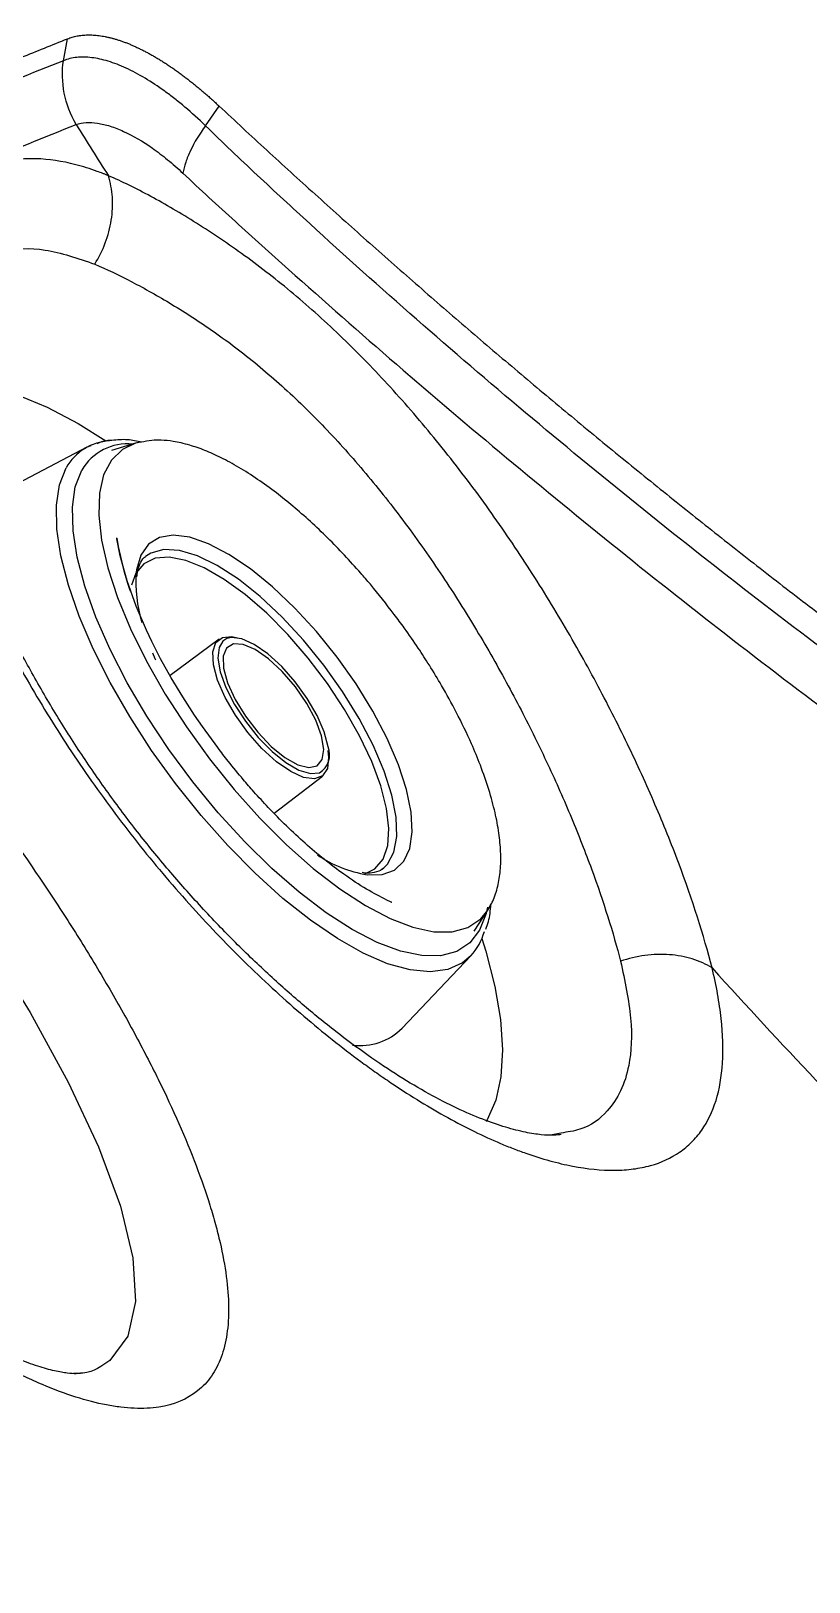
# Model space of a CAD drawing. Extents: x 398 to 508, y 623 to 782.
# Drawn here: x 410.513 to 412.602, y 659.674 to 663.837 of the extents above; entities that cross this region are included whole.
import ezdxf

# ---------------------------------------------------------------- set-up
doc = ezdxf.new("R2010")
doc.units = 0
doc.header["$MEASUREMENT"] = 0
doc.layers.add('GEOMETRY', color=2, linetype='Continuous', lineweight=25)

msp = doc.modelspace()

# ---------------------------------------------------------------- linework, layer by layer
at = {"layer": 'GEOMETRY'}
for p, q in [((410.6003, 663.7578), (410.6112, 663.8165)), ((410.9816, 663.5831), (411.0184, 663.6358)), ((410.6633, 662.7205), (410.4257, 662.5963)), ((410.6737, 662.724), (410.6635, 662.7206)), ((410.7934, 662.7308), (410.7293, 662.7114)), ((410.8086, 662.7335), (410.7934, 662.7308)), ((410.7945, 662.3819), (410.7827, 662.35)), ((411.0183, 662.2049), (410.8864, 662.1073)), ((411.1657, 661.7376), (411.2956, 661.8376)), ((411.4565, 661.5879), (411.4602, 661.5909)), ((411.7397, 661.4772), (411.7473, 661.4912)), ((411.7035, 661.4209), (411.7397, 661.4772)), ((411.7388, 661.4857), (411.7373, 661.4779)), ((411.7397, 661.4772), (411.7461, 661.4881)), ((411.5097, 661.1604), (411.6942, 661.3549)), ((411.9311, 660.8782), (411.9084, 660.8737)), ((411.9362, 660.8792), (411.9311, 660.8782))]:
    msp.add_line(p, q, dxfattribs=at)
at = {"layer": 'GEOMETRY', "flags": 128}
for points in [[(410.2503, 662.8831), (410.2767, 662.8883), (410.3374, 662.8907), (410.4048, 662.8813), (410.4782, 662.8602), (410.5567, 662.8277), (410.6395, 662.7841), (410.7143, 662.7376)], [(410.7934, 662.7308), (410.7589, 662.7145), (410.7291, 662.6858), (410.7082, 662.6463), (410.6967, 662.5966), (410.6948, 662.5376), (410.7024, 662.4705), (410.7195, 662.3963), (410.7457, 662.3165), (410.7806, 662.2324), (410.8235, 662.1455), (410.8738, 662.0574), (410.9304, 661.9697), (410.9924, 661.8839), (411.0586, 661.8016), (411.128, 661.7242), (411.1992, 661.6531), (411.271, 661.5896), (411.3421, 661.5348), (411.4112, 661.4897), (411.4772, 661.455), (411.5387, 661.4315), (411.5948, 661.4196), (411.6444, 661.4193), (411.6866, 661.4309), (411.7207, 661.4539), (411.7397, 661.4772)], [(410.8052, 662.7338), (410.7972, 662.7319), (410.7934, 662.7308)], [(411.6942, 661.3549), (411.6722, 661.3363), (411.6326, 661.3182), (411.5853, 661.3118), (411.531, 661.317), (411.4707, 661.3339), (411.4053, 661.3621), (411.3359, 661.4011), (411.2636, 661.4505), (411.1896, 661.5092), (411.1152, 661.5764), (411.0416, 661.651), (410.9699, 661.7317), (410.9014, 661.8172), (410.8371, 661.9062), (410.7782, 661.9971), (410.7255, 662.0884), (410.68, 662.1787), (410.6425, 662.2664), (410.6134, 662.3502), (410.5934, 662.4287), (410.5827, 662.5005), (410.5815, 662.5645), (410.5898, 662.6196), (410.6075, 662.665)], [(411.7357, 661.4709), (411.7352, 661.4688), (411.7179, 661.4241), (411.6914, 661.3899), (411.6562, 661.3668), (411.613, 661.3553), (411.5624, 661.3556), (411.5053, 661.3675), (411.4427, 661.391), (411.3757, 661.4256), (411.3054, 661.4708), (411.233, 661.5257), (411.1598, 661.5895), (411.087, 661.6609), (411.0158, 661.7389), (410.9475, 661.8221), (410.8833, 661.909), (410.8242, 661.9982), (410.7712, 662.0881), (410.7253, 662.1772), (410.6872, 662.264), (410.6577, 662.347), (410.6371, 662.4247), (410.6259, 662.4959), (410.6242, 662.5594), (410.6321, 662.6139), (410.6494, 662.6587), (410.6494, 662.6587)], [(408.9603, 662.4273), (408.9845, 662.476), (409.0558, 662.5302), (409.1443, 662.5467), (409.2505, 662.5293), (409.3742, 662.4767), (409.5098, 662.3916), (409.6563, 662.2744), (409.8077, 662.1311), (409.9612, 661.9653), (410.1123, 661.7836), (410.2566, 661.5922), (410.391, 661.3961), (410.5105, 661.203), (410.6132, 661.0158), (410.6944, 660.8419), (410.7531, 660.6827), (410.7864, 660.544), (410.7937, 660.427), (410.7731, 660.3338), (410.7249, 660.2688), (410.7249, 660.2688)], [(411.0146, 661.9138), (410.9733, 661.9706), (410.9524, 662.0012), (410.9205, 662.0504), (410.8899, 662.101), (410.8612, 662.1525), (410.8373, 662.1991), (410.8228, 662.2294), (410.7953, 662.2933), (410.7709, 662.3611), (410.7523, 662.4284), (410.7435, 662.4742), (410.7432, 662.4765), (410.7431, 662.4768), (410.7431, 662.4768), (410.7431, 662.4768), (410.7431, 662.4768), (410.7431, 662.4768), (410.7431, 662.4768), (410.7431, 662.4768), (410.7431, 662.4768), (410.7431, 662.4768), (410.7431, 662.4768), (410.7431, 662.4768), (410.7432, 662.4764), (410.747, 662.4539), (410.7626, 662.3883), (410.7741, 662.351), (410.7793, 662.3357), (410.7799, 662.3339), (410.78, 662.3337), (410.78, 662.3336), (410.78, 662.3336), (410.78, 662.3336), (410.78, 662.3336), (410.78, 662.3336), (410.78, 662.3336), (410.78, 662.3336), (410.78, 662.3336), (410.78, 662.3337), (410.7799, 662.3338), (410.7795, 662.3352), (410.7738, 662.352), (410.7674, 662.372), (410.7674, 662.3721), (410.7674, 662.3721), (410.7674, 662.3721), (410.7674, 662.3721), (410.7674, 662.3721), (410.7674, 662.3721), (410.7674, 662.3721), (410.7674, 662.372), (410.7675, 662.3719), (410.7676, 662.3714), (410.7681, 662.3697), (410.7691, 662.3665), (410.7694, 662.3655), (410.7695, 662.3652), (410.7696, 662.365), (410.7696, 662.3649), (410.7696, 662.3649), (410.7696, 662.3648)], [(411.4311, 662.0113), (411.3859, 662.0847), (411.3351, 662.1565), (411.2799, 662.2251), (411.2217, 662.2885), (411.162, 662.3452), (411.1025, 662.3936), (411.0445, 662.4326), (410.9897, 662.4611), (410.9395, 662.4783), (410.8951, 662.4839), (410.8578, 662.4777), (410.8284, 662.4598), (410.8077, 662.4308), (410.7963, 662.3913), (410.7955, 662.3856)], [(411.4093, 661.5751), (411.4368, 661.5889), (411.4585, 661.6146), (411.4711, 661.6508), (411.4744, 661.6964), (411.4681, 661.7503), (411.4525, 661.811), (411.4281, 661.8767), (411.3954, 661.9458), (411.3553, 662.0163), (411.3091, 662.0863), (411.2578, 662.1539), (411.203, 662.2172), (411.1461, 662.2746), (411.0886, 662.3245), (411.0322, 662.3654), (410.9783, 662.3964), (410.9285, 662.4164), (410.8841, 662.4251), (410.8463, 662.4221), (410.8162, 662.4076), (410.7945, 662.3819)], [(411.3942, 661.9922), (411.3496, 662.0645), (411.2994, 662.1351), (411.2447, 662.2023), (411.1872, 662.2643), (411.1284, 662.3192), (411.0699, 662.3656), (411.0133, 662.4023), (410.9601, 662.4282), (410.9118, 662.4427), (410.8697, 662.4453), (410.835, 662.4359), (410.8204, 662.4266)], [(411.0029, 662.1364), (411.0014, 662.1708), (411.0097, 662.1957), (411.0272, 662.2096), (411.0528, 662.2117), (411.0673, 662.2085)], [(411.0284, 662.1997), (411.0182, 662.1829), (411.015, 662.1543), (411.0211, 662.1177), (411.0361, 662.0754), (411.0592, 662.03), (411.0889, 661.9844), (411.1233, 661.9414), (411.1603, 661.9038), (411.1974, 661.8739), (411.2325, 661.8536), (411.2633, 661.8441), (411.2878, 661.8461), (411.2879, 661.8462)], [(411.0387, 662.2064), (411.0307, 662.2017), (411.0284, 662.1997)], [(411.3111, 661.9162), (411.3004, 661.9559), (411.2812, 662.0002), (411.2546, 662.046), (411.2223, 662.0907), (411.1863, 662.1313), (411.1489, 662.1653), (411.1125, 662.1906), (411.0793, 662.2057), (411.0515, 662.2094), (411.0387, 662.2064)], [(410.8392, 662.1679), (410.8456, 662.1528), (410.8472, 662.1491)], [(411.0303, 662.1268), (411.0412, 662.0873), (411.0612, 662.0433), (411.0888, 661.998), (411.1221, 661.9549), (411.1584, 661.917), (411.1951, 661.8873), (411.2295, 661.8679), (411.2591, 661.8603), (411.2816, 661.865), (411.2954, 661.8817), (411.2994, 661.9091), (411.2934, 661.9452), (411.2778, 661.9874), (411.2537, 662.0325), (411.223, 662.0771), (411.1879, 662.118), (411.1511, 662.1521), (411.1151, 662.1769), (411.0829, 662.1905), (411.0566, 662.192), (411.0383, 662.1812), (411.0293, 662.1589), (411.0303, 662.1268)], [(411.3104, 661.906), (411.3124, 661.8874), (411.309, 661.8576), (411.296, 661.838), (411.2743, 661.8299), (411.2451, 661.8338), (411.2104, 661.8495), (411.1724, 661.8759), (411.1333, 661.9115), (411.0957, 661.954), (411.0619, 662.0006), (411.0341, 662.0486), (411.014, 662.0948), (411.0029, 662.1364), (411.0029, 662.1364)], [(411.4602, 661.5909), (411.4702, 661.6011), (411.4876, 661.6331), (411.4955, 661.6755), (411.4937, 661.7269), (411.4822, 661.7859), (411.4614, 661.851), (411.4318, 661.9204), (411.3942, 661.9922)], [(411.4159, 661.5728), (411.4557, 661.5732), (411.4892, 661.5853), (411.5143, 661.6089), (411.5304, 661.6433), (411.537, 661.6876), (411.534, 661.7408), (411.5215, 661.8014), (411.4997, 661.8678), (411.4693, 661.9384), (411.4311, 662.0113)], [(411.7239, 661.4015), (411.7344, 661.3674), (411.7587, 661.2723), (411.7737, 661.1838), (411.7791, 661.1029), (411.7749, 661.0305), (411.7612, 660.9674), (411.738, 660.9143), (411.7356, 660.9102)]]:
    msp.add_lwpolyline(points, dxfattribs=at)
at = {"layer": 'GEOMETRY'}
for centre, radius, start, end in [((410.7309, 662.5958), 0.1415, 92.7994, 150.7057), ((410.772, 662.5877), 0.1416, 84.2094, 149.9313), ((411.1662, 662.3587), 0.3717, 175.8561, 197.068), ((411.2577, 661.895), 0.0574, 301.728, 21.6797), ((411.4692, 661.9032), 0.3347, 235.9988, 260.8331), ((411.5734, 661.4652), 0.1636, 317.594, 343.9557), ((411.3976, 661.2731), 0.1589, 262.5008, 314.8399)]:
    msp.add_arc(centre, radius, start, end, dxfattribs=at)
for points, knots in [([(409.6234, 674.0693), (409.5722, 673.5415), (409.5532, 673.0138), (409.5681, 672.3533), (409.573, 672.2212), (409.5866, 671.9579), (409.5953, 671.8265), (409.627, 671.4336), (409.6557, 671.1729), (409.7275, 670.654), (409.7708, 670.3958), (409.8464, 670.0103), (409.8735, 669.882), (409.9167, 669.6901), (409.9316, 669.6262), (409.9622, 669.4985), (409.9779, 669.4347), (410.0265, 669.2435), (410.0606, 669.1159), (410.1328, 668.8609), (410.1708, 668.7335), (410.2508, 668.4786), (410.2927, 668.3512), (410.3803, 668.0965), (410.4259, 667.9698), (410.6619, 667.3399), (410.8774, 666.8469), (411.2391, 666.1232), (411.366, 665.8845), (411.5662, 665.5305), (411.6345, 665.4132), (411.7395, 665.2382), (411.775, 665.1801), (411.8467, 665.0642), (411.8829, 665.0065), (412.0661, 664.7189), (412.2188, 664.4916), (412.4174, 664.2113), (412.4575, 664.1554), (412.5382, 664.0444), (412.5789, 663.9891), (412.7019, 663.8243), (412.7851, 663.7155), (413.207, 663.1775), (413.5635, 662.7652), (414.3136, 661.9761), (414.7072, 661.5993), (415.3259, 661.061), (415.5369, 660.8861), (415.8066, 660.6733), (415.8609, 660.631), (415.9698, 660.5471), (416.0244, 660.5055), (416.1891, 660.3819), (416.2997, 660.301), (416.6342, 660.0624), (416.8606, 659.9092), (417.1479, 659.7249), (417.2055, 659.6884), (417.3213, 659.6162), (417.3794, 659.5805), (417.5546, 659.4745), (417.6722, 659.4055), (418.0277, 659.2029), (418.268, 659.0741), (418.5726, 658.9208), (418.6337, 658.8905), (418.7564, 658.8307), (418.818, 658.8012), (419.003, 658.7141), (419.1265, 658.6579), (419.7456, 658.386), (420.245, 658.1976), (420.8743, 657.9981), (421.0005, 657.96), (421.2533, 657.8874), (421.38, 657.853), (421.5703, 657.8041), (421.6337, 657.7881), (421.7609, 657.7571), (421.8247, 657.742), (422.0162, 657.6981), (422.1443, 657.6706), (422.5302, 657.5933), (422.7894, 657.5489), (423.3117, 657.4745), (423.5727, 657.4449), (424.3552, 657.3787), (424.8763, 657.3645), (425.3975, 657.3809)], [0, 0, 0, 0, 0.0625, 0.0625, 0.078125, 0.078125, 0.09375, 0.09375, 0.125, 0.125, 0.15625, 0.15625, 0.171875, 0.171875, 0.179687, 0.179687, 0.1875, 0.1875, 0.203125, 0.203125, 0.21875, 0.21875, 0.234375, 0.234375, 0.25, 0.25, 0.3125, 0.3125, 0.34375, 0.34375, 0.359375, 0.359375, 0.367187, 0.367187, 0.375, 0.375, 0.40625, 0.40625, 0.414062, 0.414062, 0.421875, 0.421875, 0.4375, 0.4375, 0.5, 0.5, 0.5625, 0.5625, 0.59375, 0.59375, 0.601563, 0.601563, 0.609375, 0.609375, 0.625, 0.625, 0.65625, 0.65625, 0.664063, 0.664063, 0.671875, 0.671875, 0.6875, 0.6875, 0.71875, 0.71875, 0.726563, 0.726563, 0.734375, 0.734375, 0.75, 0.75, 0.8125, 0.8125, 0.828125, 0.828125, 0.84375, 0.84375, 0.851563, 0.851563, 0.859375, 0.859375, 0.875, 0.875, 0.90625, 0.90625, 0.9375, 0.9375, 1, 1, 1, 1]), ([(410.6112, 663.8165), (410.6132, 663.8173), (410.6173, 663.8189), (410.6237, 663.8209), (410.6301, 663.8226), (410.6368, 663.8241), (410.6436, 663.8252), (410.6506, 663.8261), (410.6578, 663.8267), (410.6651, 663.8269), (410.6725, 663.8269), (410.6801, 663.8266), (410.6879, 663.826), (410.6957, 663.8251), (410.7037, 663.824), (410.7119, 663.8225), (410.7202, 663.8208), (410.7285, 663.8187), (410.7371, 663.8164), (410.7457, 663.8139), (410.7544, 663.811), (410.7633, 663.8079), (410.7722, 663.8044), (410.7813, 663.8008), (410.7904, 663.7968), (410.7996, 663.7925), (410.809, 663.788), (410.8184, 663.7832), (410.8279, 663.7782), (410.8375, 663.7729), (410.8471, 663.7673), (410.8568, 663.7615), (410.8666, 663.7554), (410.8765, 663.7491), (410.8864, 663.7425), (410.8963, 663.7356), (410.9063, 663.7286), (410.9164, 663.7212), (410.9265, 663.7137), (410.9366, 663.7059), (410.9467, 663.6979), (410.9569, 663.6897), (410.9671, 663.6812), (410.9774, 663.6726), (410.9876, 663.6637), (410.9979, 663.6546), (411.0081, 663.6453), (411.015, 663.639), (411.0184, 663.6358)], [0, 0, 0, 0, 0.021733, 0.043464, 0.065194, 0.086924, 0.108655, 0.130386, 0.15212, 0.173855, 0.195592, 0.217331, 0.239071, 0.260813, 0.282557, 0.304301, 0.326047, 0.347793, 0.369539, 0.391284, 0.41303, 0.434774, 0.456517, 0.47826, 0.5, 0.52174, 0.543479, 0.565217, 0.586954, 0.608691, 0.630428, 0.652165, 0.673902, 0.695639, 0.717377, 0.739114, 0.760852, 0.782592, 0.804332, 0.826073, 0.847814, 0.869557, 0.891299, 0.913041, 0.934783, 0.956524, 0.978263, 1, 1, 1, 1]), ([(406.8628, 662.535), (406.8982, 662.5455), (406.969, 662.5664), (407.0755, 662.5981), (407.1822, 662.6301), (407.2892, 662.6623), (407.3964, 662.6948), (407.504, 662.7277), (407.6119, 662.7608), (407.7201, 662.7942), (407.8286, 662.828), (407.9376, 662.8622), (408.0469, 662.8967), (408.1567, 662.9317), (408.2669, 662.9672), (408.3776, 663.0031), (408.4889, 663.0395), (408.6006, 663.0765), (408.713, 663.1141), (408.826, 663.1523), (408.9396, 663.1911), (409.0539, 663.2306), (409.1689, 663.2708), (409.2846, 663.3118), (409.4011, 663.3535), (409.5185, 663.3961), (409.6366, 663.4395), (409.7556, 663.4837), (409.8754, 663.5288), (409.9961, 663.5748), (410.1176, 663.6216), (410.2399, 663.6692), (410.363, 663.7176), (410.4867, 663.7667), (410.5697, 663.7999), (410.6112, 663.8165)], [0, 0, 0, 0, 0.030303, 0.060606, 0.09091, 0.121213, 0.151516, 0.18182, 0.212123, 0.242427, 0.27273, 0.303033, 0.333336, 0.363638, 0.39394, 0.424242, 0.454543, 0.484844, 0.515145, 0.545446, 0.575748, 0.606049, 0.636352, 0.666654, 0.696958, 0.727262, 0.757567, 0.787873, 0.818179, 0.848485, 0.87879, 0.909094, 0.939397, 0.969698, 1, 1, 1, 1]), ([(410.6003, 663.7578), (410.5142, 663.7233), (410.4285, 663.6894), (410.2584, 663.6226), (410.1739, 663.5898), (409.922, 663.4933), (409.7563, 663.4312), (409.2663, 663.2526), (408.9493, 663.1439), (408.3289, 662.9399), (408.0255, 662.8445), (407.4266, 662.6619), (407.1311, 662.5744), (406.8382, 662.4896)], [0, 0, 0, 0, 0.0625, 0.0625, 0.125, 0.125, 0.25, 0.25, 0.5, 0.5, 0.75, 0.75, 1, 1, 1, 1]), ([(410.6341, 663.5866), (410.619, 663.6128), (410.6083, 663.6414), (410.5968, 663.6998), (410.5961, 663.7295), (410.6003, 663.7578)], [0, 0, 0, 0, 0.5, 0.5, 1, 1, 1, 1]), ([(410.9816, 663.5831), (410.9633, 663.6009), (410.9449, 663.6176), (410.9174, 663.6408), (410.9083, 663.6483), (410.8901, 663.6626), (410.8811, 663.6694), (410.8365, 663.7017), (410.802, 663.7224), (410.752, 663.7453), (410.7358, 663.7515), (410.7049, 663.7609), (410.6901, 663.7641), (410.662, 663.7675), (410.6486, 663.7678), (410.6233, 663.7652), (410.6113, 663.7623), (410.6003, 663.7578)], [0, 0, 0, 0, 0.125, 0.125, 0.1875, 0.1875, 0.25, 0.25, 0.5, 0.5, 0.625, 0.625, 0.75, 0.75, 0.875, 0.875, 1, 1, 1, 1]), ([(411.0184, 663.6358), (411.0397, 663.616), (411.0823, 663.5763), (411.1465, 663.5171), (411.211, 663.4581), (411.2758, 663.3994), (411.3409, 663.3408), (411.4062, 663.2825), (411.4718, 663.2244), (411.5377, 663.1665), (411.6038, 663.1089), (411.6703, 663.0515), (411.737, 662.9943), (411.8039, 662.9374), (411.8712, 662.8807), (411.9387, 662.8242), (412.0065, 662.768), (412.0746, 662.7121), (412.1429, 662.6564), (412.2116, 662.6009), (412.2805, 662.5457), (412.3496, 662.4907), (412.4191, 662.436), (412.4888, 662.3815), (412.5588, 662.3273), (412.6291, 662.2734), (412.6996, 662.2197), (412.7704, 662.1663), (412.8415, 662.1131), (412.9129, 662.0602), (412.9846, 662.0076), (413.0565, 661.9553), (413.1287, 661.9032), (413.2012, 661.8514), (413.2739, 661.7999), (413.3469, 661.7487), (413.3958, 661.7147), (413.4203, 661.6978)], [0, 0, 0, 0, 0.028571, 0.057143, 0.085714, 0.114286, 0.142857, 0.171429, 0.2, 0.228572, 0.257143, 0.285714, 0.314286, 0.342857, 0.371429, 0.4, 0.428572, 0.457143, 0.485715, 0.514286, 0.542857, 0.571429, 0.6, 0.628572, 0.657143, 0.685715, 0.714286, 0.742857, 0.771429, 0.8, 0.828572, 0.857143, 0.885714, 0.914286, 0.942857, 0.971429, 1, 1, 1, 1]), ([(406.8937, 662.2931), (407.0395, 662.3367), (407.186, 662.381), (407.4805, 662.4712), (407.6286, 662.517), (408.0756, 662.6575), (408.3774, 662.7553), (408.8401, 662.9118), (408.996, 662.9657), (409.3118, 663.0777), (409.4718, 663.1358), (409.7963, 663.2568), (409.9609, 663.3197), (410.2943, 663.4499), (410.4632, 663.5171), (410.6341, 663.5866)], [0, 0, 0, 0, 0.125, 0.125, 0.25, 0.25, 0.5, 0.5, 0.625, 0.625, 0.75, 0.75, 0.875, 0.875, 1, 1, 1, 1]), ([(410.6342, 663.5864), (410.6427, 663.5893), (410.6518, 663.5909), (410.6711, 663.592), (410.6812, 663.5915), (410.7025, 663.5884), (410.7137, 663.5857), (410.737, 663.5784), (410.7492, 663.5737), (410.7866, 663.5566), (410.8124, 663.5415), (410.8525, 663.5135), (410.8661, 663.5032), (410.8935, 663.4808), (410.9073, 663.4688), (410.921, 663.4558)], [0, 0, 0, 0, 0.125, 0.125, 0.25, 0.25, 0.375, 0.375, 0.5, 0.5, 0.75, 0.75, 0.875, 0.875, 1, 1, 1, 1]), ([(410.9816, 663.5831), (410.9652, 663.5606), (410.9518, 663.5384), (410.9362, 663.5057), (410.9319, 663.4952), (410.9251, 663.4748), (410.9226, 663.465), (410.921, 663.4558)], [0, 0, 0, 0, 0.5, 0.5, 0.75, 0.75, 1, 1, 1, 1]), ([(413.3916, 661.6422), (413.3373, 661.6782), (413.2835, 661.7151), (413.1765, 661.7893), (413.1232, 661.8267), (412.9639, 661.9394), (412.8586, 662.0154), (412.5457, 662.2469), (412.341, 662.4052), (411.9389, 662.729), (411.7415, 662.8944), (411.4518, 663.1483), (411.3564, 663.2339), (411.2145, 663.3635), (411.1674, 663.4069), (411.0739, 663.4942), (411.0274, 663.5383), (410.9816, 663.5831)], [0, 0, 0, 0, 0.0625, 0.0625, 0.125, 0.125, 0.25, 0.25, 0.5, 0.5, 0.75, 0.75, 0.875, 0.875, 0.9375, 0.9375, 1, 1, 1, 1]), ([(410.7208, 663.4492), (410.7184, 663.4502), (410.7158, 663.4512), (410.7108, 663.4532), (410.7033, 663.4561), (410.686, 663.4625), (410.6714, 663.4674), (410.6427, 663.4764), (410.624, 663.4812), (410.5693, 663.4925), (410.5347, 663.4956), (410.4856, 663.4937), (410.4697, 663.492), (410.4388, 663.4862), (410.4239, 663.4822), (410.3812, 663.4669), (410.3554, 663.4524), (410.3091, 663.415), (410.2886, 663.3922), (410.2664, 663.3582), (410.2621, 663.3512), (410.254, 663.3366), (410.2501, 663.3291), (410.2391, 663.3059), (410.2325, 663.2896), (410.2152, 663.2379), (410.2067, 663.2001), (410.1989, 663.1381), (410.197, 663.1166), (410.1951, 663.0718), (410.1949, 663.0487), (410.1969, 662.9777), (410.2015, 662.928), (410.2174, 662.824), (410.2286, 662.7697), (410.2579, 662.6563), (410.2757, 662.5986), (410.3174, 662.4811), (410.3413, 662.4213), (410.3818, 662.3302), (410.3961, 662.2996), (410.4262, 662.2379), (410.4419, 662.2071), (410.4909, 662.115), (410.526, 662.0541), (410.601, 661.9329), (410.6409, 661.8728), (410.7045, 661.7831), (410.7261, 661.7536), (410.7701, 661.6955), (410.7924, 661.6669), (410.8606, 661.5824), (410.9074, 661.5277), (410.9798, 661.4483), (411.0043, 661.4222), (411.054, 661.371), (411.0791, 661.346), (411.1544, 661.2732), (411.2048, 661.2276), (411.3062, 661.1418), (411.357, 661.1018), (411.4209, 661.0552), (411.4336, 661.046), (411.4591, 661.0283), (411.4717, 661.0196), (411.5094, 660.9943), (411.5344, 660.9783), (411.6083, 660.9331), (411.6566, 660.9065), (411.7273, 660.8719), (411.7507, 660.8613), (411.7852, 660.8467), (411.7967, 660.842), (411.8193, 660.8333), (411.8305, 660.8291), (411.8857, 660.8097), (411.9276, 660.7982), (412.0071, 660.7829), (412.0446, 660.7792), (412.0886, 660.7795), (412.0973, 660.7798), (412.1142, 660.7809), (412.1225, 660.7817), (412.1467, 660.7849), (412.162, 660.788), (412.2058, 660.8001), (412.2319, 660.8121), (412.2664, 660.8358), (412.2771, 660.8446), (412.297, 660.8644), (412.3061, 660.8752), (412.3306, 660.9101), (412.3434, 660.9368), (412.362, 660.997), (412.3678, 661.0305), (412.3725, 661.1044), (412.3712, 661.1442), (412.3618, 661.2292), (412.3537, 661.2744), (412.3422, 661.3225)], [0, 0, 0, 0, 0.001953, 0.001953, 0.003906, 0.007813, 0.015625, 0.015625, 0.03125, 0.03125, 0.0625, 0.0625, 0.078125, 0.078125, 0.09375, 0.09375, 0.125, 0.125, 0.15625, 0.15625, 0.164063, 0.164063, 0.171875, 0.171875, 0.1875, 0.1875, 0.21875, 0.21875, 0.234375, 0.234375, 0.25, 0.25, 0.28125, 0.28125, 0.3125, 0.3125, 0.34375, 0.34375, 0.375, 0.375, 0.390625, 0.390625, 0.40625, 0.40625, 0.4375, 0.4375, 0.46875, 0.46875, 0.484375, 0.484375, 0.5, 0.5, 0.53125, 0.53125, 0.546875, 0.546875, 0.5625, 0.5625, 0.59375, 0.59375, 0.625, 0.625, 0.632813, 0.632813, 0.640625, 0.640625, 0.65625, 0.65625, 0.6875, 0.6875, 0.703125, 0.703125, 0.710938, 0.710938, 0.71875, 0.71875, 0.75, 0.75, 0.78125, 0.78125, 0.789063, 0.789063, 0.796875, 0.796875, 0.8125, 0.8125, 0.84375, 0.84375, 0.859375, 0.859375, 0.875, 0.875, 0.90625, 0.90625, 0.9375, 0.9375, 0.96875, 0.96875, 1, 1, 1, 1]), ([(410.6842, 663.2117), (410.6955, 663.2295), (410.705, 663.2486), (410.72, 663.2883), (410.7254, 663.3089), (410.7318, 663.3502), (410.7328, 663.371), (410.7302, 663.4112), (410.7266, 663.4308), (410.7209, 663.4491)], [0, 0, 0, 0, 0.25, 0.25, 0.5, 0.5, 0.75, 0.75, 1, 1, 1, 1]), ([(412.3421, 661.3225), (412.3198, 661.4099), (412.2897, 661.5043), (412.2423, 661.6304), (412.2323, 661.656), (412.2113, 661.7081), (412.2003, 661.7346), (412.1658, 661.8149), (412.1412, 661.8689), (412.0885, 661.9781), (412.0605, 662.0331), (412.0159, 662.1165), (412.0005, 662.1444), (411.9689, 662.2004), (411.9526, 662.2286), (411.9029, 662.3123), (411.8685, 662.3674), (411.7971, 662.4761), (411.7601, 662.5296), (411.7025, 662.6085), (411.6829, 662.6347), (411.643, 662.6864), (411.6228, 662.712), (411.5618, 662.7869), (411.5204, 662.8349), (411.4363, 662.927), (411.3935, 662.971), (411.3282, 663.0339), (411.3062, 663.0545), (411.2621, 663.0941), (411.2401, 663.1133), (411.1742, 663.1685), (411.1303, 663.2025), (411.0433, 663.2656), (411.0002, 663.2947), (410.9153, 663.3481), (410.8742, 663.3722), (410.7953, 663.4147), (410.7574, 663.4333), (410.7209, 663.4491)], [0, 0, 0, 0, 0.125, 0.125, 0.15625, 0.15625, 0.1875, 0.1875, 0.25, 0.25, 0.3125, 0.3125, 0.34375, 0.34375, 0.375, 0.375, 0.4375, 0.4375, 0.5, 0.5, 0.53125, 0.53125, 0.5625, 0.5625, 0.625, 0.625, 0.6875, 0.6875, 0.71875, 0.71875, 0.75, 0.75, 0.8125, 0.8125, 0.875, 0.875, 0.9375, 0.9375, 1, 1, 1, 1]), ([(410.921, 663.4558), (410.9674, 663.4121), (411.0145, 663.3691), (411.1092, 663.2831), (411.1569, 663.2403), (411.3004, 663.1121), (411.3969, 663.0271), (411.6896, 662.7743), (411.8887, 662.6083), (412.2941, 662.2823), (412.5005, 662.1225), (412.8157, 661.8875), (412.9218, 661.8101), (413.0823, 661.6951), (413.136, 661.657), (413.2439, 661.581), (413.298, 661.5432), (413.3528, 661.5063)], [0, 0, 0, 0, 0.0625, 0.0625, 0.125, 0.125, 0.25, 0.25, 0.5, 0.5, 0.75, 0.75, 0.875, 0.875, 0.9375, 0.9375, 1, 1, 1, 1]), ([(410.2621, 663.0579), (410.2705, 663.0824), (410.2912, 663.1433), (410.3504, 663.2069), (410.4371, 663.2514), (410.548, 663.2586), (410.6388, 663.2274), (410.6842, 663.2117)], [0, 0, 0, 0, 0.136601, 0.339496, 0.542369, 0.771179, 1, 1, 1, 1]), ([(410.6842, 663.2117), (410.7161, 663.1982), (410.7492, 663.1824), (410.8183, 663.1462), (410.8543, 663.126), (410.9289, 663.081), (410.9669, 663.0564), (411.0436, 663.0026), (411.0823, 662.9732), (411.1406, 662.9252), (411.16, 662.9085), (411.1989, 662.8737), (411.2184, 662.8557), (411.276, 662.8002), (411.3136, 662.7613), (411.3874, 662.6796), (411.4236, 662.6369), (411.4768, 662.5701), (411.4945, 662.5472), (411.5291, 662.501), (411.5461, 662.4777), (411.5961, 662.4073), (411.6281, 662.3595), (411.6896, 662.2627), (411.7192, 662.2137), (411.762, 662.1391), (411.776, 662.1141), (411.8031, 662.0643), (411.8162, 662.0396), (411.8545, 661.9657), (411.8784, 661.9169), (411.9235, 661.8204), (411.9446, 661.7727), (411.9741, 661.7019), (411.9835, 661.6786), (412.0015, 661.6327), (412.0101, 661.6102), (412.0508, 661.4994), (412.0768, 661.4167), (412.0964, 661.3403)], [0, 0, 0, 0, 0.0625, 0.0625, 0.125, 0.125, 0.1875, 0.1875, 0.25, 0.25, 0.28125, 0.28125, 0.3125, 0.3125, 0.375, 0.375, 0.4375, 0.4375, 0.46875, 0.46875, 0.5, 0.5, 0.5625, 0.5625, 0.625, 0.625, 0.65625, 0.65625, 0.6875, 0.6875, 0.75, 0.75, 0.8125, 0.8125, 0.84375, 0.84375, 0.875, 0.875, 1, 1, 1, 1]), ([(411.9369, 660.8753), (411.9368, 660.8753), (411.9338, 660.8745), (411.917, 660.8727), (411.8852, 660.8739), (411.8416, 660.8804), (411.7886, 660.8938), (411.7268, 660.915), (411.6574, 660.9448), (411.5819, 660.9833), (411.5019, 661.0307), (411.418, 661.0868), (411.3309, 661.1513), (411.2407, 661.2247), (411.1486, 661.3063), (411.0562, 661.3954), (410.9652, 661.4905), (410.8772, 661.5902), (410.7934, 661.6934), (410.714, 661.7998), (410.6388, 661.9094), (410.5681, 662.0218), (410.5029, 662.1356), (410.4441, 662.249), (410.3928, 662.3601), (410.3495, 662.4669), (410.3145, 662.5683), (410.2873, 662.6647), (410.2674, 662.7556), (410.2549, 662.8399), (410.2494, 662.9155), (410.2501, 662.9805), (410.2559, 663.034), (410.265, 663.074), (410.2729, 663.0962), (410.2764, 663.1025), (410.277, 663.1035)], [0, 0, 0, 0, 0.001258, 0.029322, 0.057052, 0.085111, 0.113907, 0.143458, 0.173598, 0.204076, 0.234645, 0.265127, 0.296131, 0.327985, 0.360459, 0.393297, 0.426224, 0.458893, 0.491107, 0.523116, 0.555484, 0.588298, 0.621354, 0.654388, 0.687095, 0.71924, 0.750649, 0.781807, 0.813382, 0.844892, 0.876069, 0.90668, 0.936558, 0.965663, 0.99419, 1, 1, 1, 1]), ([(410.9606, 660.1871), (410.9747, 660.1984), (410.9871, 660.2117), (411.008, 660.2419), (411.0167, 660.2589), (411.0306, 660.2964), (411.0358, 660.3171), (411.0408, 660.3508), (411.042, 660.3626), (411.0436, 660.3869), (411.0439, 660.3995), (411.0432, 660.4641), (411.0354, 660.5217), (411.0171, 660.6012), (411.013, 660.6175), (411.0039, 660.6508), (410.9989, 660.6679), (410.9827, 660.7199), (410.9703, 660.7555), (410.9285, 660.8653), (410.8946, 660.9424), (410.8447, 661.0439), (410.8343, 661.0644), (410.813, 661.1057), (410.802, 661.1264), (410.7683, 661.1888), (410.7447, 661.2307), (410.6953, 661.3154), (410.6694, 661.3581), (410.6289, 661.4227), (410.6152, 661.4443), (410.5871, 661.4878), (410.5727, 661.5096), (410.5004, 661.618), (410.4399, 661.7034), (410.3453, 661.8295), (410.3131, 661.8712), (410.2638, 661.9333), (410.2472, 661.9538), (410.2141, 661.9943), (410.1975, 662.0143), (410.1142, 662.113), (410.0471, 662.1879), (409.9623, 662.2763), (409.9453, 662.2937), (409.9112, 662.3279), (409.8941, 662.3448), (409.8432, 662.3939), (409.8097, 662.425), (409.7101, 662.5133), (409.645, 662.5657), (409.5652, 662.6226), (409.5493, 662.6335), (409.5181, 662.6543), (409.5026, 662.6641), (409.457, 662.6921), (409.4274, 662.7086), (409.3697, 662.7376), (409.3416, 662.75), (409.3007, 662.7654), (409.2872, 662.7701), (409.2607, 662.7782), (409.2477, 662.7817), (409.1844, 662.7963), (409.1386, 662.799), (409.0772, 662.7896), (409.0579, 662.7843), (409.0218, 662.7689), (409.0053, 662.759), (408.9828, 662.7409), (408.9756, 662.7343), (408.9621, 662.7201), (408.9557, 662.7124), (408.9377, 662.6878), (408.9274, 662.6695), (408.9014, 662.609), (408.8906, 662.5611), (408.8843, 662.4781), (408.8839, 662.4484), (408.8866, 662.3864), (408.8897, 662.3541), (408.8992, 662.2868), (408.9057, 662.2518), (408.918, 662.1973), (408.9225, 662.1788), (408.9324, 662.1411), (408.9379, 662.1219), (408.967, 662.0248), (408.9966, 661.9443), (409.0504, 661.8195), (409.0699, 661.7772), (409.1015, 661.7128), (409.1125, 661.6911), (409.1351, 661.6477), (409.1467, 661.626), (409.2063, 661.5177), (409.2588, 661.4312), (409.3307, 661.3233), (409.3453, 661.3017), (409.3753, 661.2586), (409.3906, 661.2369), (409.4372, 661.1728), (409.4689, 661.1308), (409.5663, 661.0069), (409.6341, 660.9272), (409.7225, 660.8313), (409.7404, 660.8122), (409.7761, 660.7749), (409.7941, 660.7566), (409.8479, 660.7026), (409.8839, 660.668), (409.9561, 660.6014), (409.9923, 660.5694), (410.0468, 660.5234), (410.065, 660.5084), (410.1013, 660.479), (410.1196, 660.4647), (410.21, 660.3954), (410.2801, 660.3471), (410.3821, 660.2852), (410.4155, 660.2663), (410.4648, 660.2407), (410.4811, 660.2326), (410.513, 660.2175), (410.5287, 660.2104), (410.6057, 660.1777), (410.6629, 660.1596), (410.7285, 660.1469), (410.7414, 660.1449), (410.7665, 660.1419), (410.7787, 660.1409), (410.8141, 660.1395), (410.8362, 660.1406), (410.8976, 660.1501), (410.9323, 660.1644), (410.9606, 660.1871)], [0, 0, 0, 0, 0.015625, 0.015625, 0.03125, 0.03125, 0.046875, 0.046875, 0.054688, 0.054688, 0.0625, 0.0625, 0.09375, 0.09375, 0.101563, 0.101563, 0.109375, 0.109375, 0.125, 0.125, 0.15625, 0.15625, 0.164063, 0.164063, 0.171875, 0.171875, 0.1875, 0.1875, 0.203125, 0.203125, 0.210938, 0.210938, 0.21875, 0.21875, 0.25, 0.25, 0.265625, 0.265625, 0.273438, 0.273438, 0.28125, 0.28125, 0.3125, 0.3125, 0.320313, 0.320313, 0.328125, 0.328125, 0.34375, 0.34375, 0.375, 0.375, 0.382813, 0.382813, 0.390625, 0.390625, 0.40625, 0.40625, 0.421875, 0.421875, 0.429688, 0.429688, 0.4375, 0.4375, 0.46875, 0.46875, 0.484375, 0.484375, 0.5, 0.5, 0.507813, 0.507813, 0.515625, 0.515625, 0.53125, 0.53125, 0.5625, 0.5625, 0.578125, 0.578125, 0.59375, 0.59375, 0.609375, 0.609375, 0.617188, 0.617188, 0.625, 0.625, 0.65625, 0.65625, 0.671875, 0.671875, 0.679688, 0.679688, 0.6875, 0.6875, 0.71875, 0.71875, 0.726563, 0.726563, 0.734375, 0.734375, 0.75, 0.75, 0.78125, 0.78125, 0.789063, 0.789063, 0.796875, 0.796875, 0.8125, 0.8125, 0.828125, 0.828125, 0.835938, 0.835938, 0.84375, 0.84375, 0.875, 0.875, 0.890625, 0.890625, 0.898438, 0.898438, 0.90625, 0.90625, 0.9375, 0.9375, 0.945313, 0.945313, 0.953125, 0.953125, 0.96875, 0.96875, 1, 1, 1, 1]), ([(410.8107, 662.7339), (410.7978, 662.7365), (410.7687, 662.7425), (410.744, 662.7398), (410.7303, 662.7383)], [0, 0, 0, 0, 0.4437641, 1, 1, 1, 1]), ([(410.7303, 662.7383), (410.7252, 662.7383), (410.71, 662.7383), (410.6979, 662.7329), (410.6899, 662.7293)], [0, 0, 0, 0, 0.334652, 1, 1, 1, 1]), ([(411.4885, 662.2715), (411.4674, 662.2987), (411.438, 662.3366), (411.3929, 662.389), (411.3549, 662.4309), (411.3097, 662.4773), (411.2634, 662.5213), (411.2172, 662.5618), (411.1699, 662.5998), (411.1211, 662.6351), (411.0714, 662.6668), (411.0242, 662.6924), (410.9802, 662.7121), (410.9368, 662.7272), (410.8979, 662.7361), (410.866, 662.7392), (410.8349, 662.7394), (410.818, 662.7356), (410.8086, 662.7335)], [0, 0, 0, 0, 0.095233, 0.132418, 0.193483, 0.255069, 0.318959, 0.3823, 0.442988, 0.512094, 0.582962, 0.651812, 0.716134, 0.779487, 0.852202, 0.906295, 0.947678, 1, 1, 1, 1]), ([(410.6463, 660.234), (410.6464, 660.2341), (410.6467, 660.2342), (410.6359, 660.2327), (410.6124, 660.2341), (410.5772, 660.24), (410.5321, 660.2523), (410.4776, 660.2722), (410.4149, 660.3004), (410.3449, 660.3374), (410.2693, 660.383), (410.1891, 660.4374), (410.1049, 660.5002), (410.0172, 660.5713), (409.9266, 660.6509), (409.8346, 660.7379), (409.7427, 660.8313), (409.6524, 660.9297), (409.5654, 661.0315), (409.4825, 661.136), (409.4039, 661.2428), (409.3294, 661.3518), (409.2594, 661.4626), (409.1948, 661.5738), (409.1365, 661.6837), (409.0853, 661.7905), (409.0418, 661.8926), (409.0065, 661.9885), (408.9792, 662.0772), (408.9593, 662.1586), (408.9466, 662.2318), (408.9405, 662.2955), (408.9401, 662.3481), (408.9442, 662.3889), (408.9501, 662.4157), (408.9552, 662.4282), (408.9558, 662.4294), (408.9559, 662.4295)], [0, 0, 0, 0, 0.005074, 0.031942, 0.058167, 0.084655, 0.111862, 0.139905, 0.168699, 0.198066, 0.227782, 0.257723, 0.287786, 0.318743, 0.350391, 0.382511, 0.414865, 0.447172, 0.479174, 0.510718, 0.542082, 0.573844, 0.605949, 0.638246, 0.67053, 0.70257, 0.734179, 0.765194, 0.795498, 0.825614, 0.855554, 0.885127, 0.914173, 0.942588, 0.970402, 0.997918, 1, 1, 1, 1]), ([(410.7977, 662.3719), (410.7982, 662.3772), (410.7996, 662.3944), (410.8085, 662.4124), (410.8151, 662.4239), (410.821, 662.4268), (410.8214, 662.427)], [0, 0, 0, 0, 0.175085, 0.566591, 0.970801, 1, 1, 1, 1]), ([(410.7677, 662.3714), (410.7676, 662.3714), (410.7676, 662.3715), (410.7677, 662.3712), (410.768, 662.3702), (410.7682, 662.3696)], [0, 0, 0, 0, 0.176702, 0.560338, 1, 1, 1, 1]), ([(411.7473, 661.4912), (411.7493, 661.4946), (411.7578, 661.5096), (411.7676, 661.5418), (411.7746, 661.5842), (411.7754, 661.632), (411.7703, 661.6847), (411.7599, 661.7401), (411.7434, 661.8009), (411.7218, 661.8628), (411.6932, 661.9323), (411.6587, 662.0041), (411.6197, 662.0749), (411.5849, 662.1323), (411.5514, 662.1839), (411.5198, 662.2295), (411.4976, 662.2594), (411.4885, 662.2715)], [0, 0, 0, 0, 0.020795, 0.09231, 0.164003, 0.243566, 0.314563, 0.387989, 0.465005, 0.543188, 0.610064, 0.705964, 0.785339, 0.845767, 0.896798, 0.957992, 1, 1, 1, 1]), ([(411.4817, 661.4984), (411.4817, 661.4984), (411.4817, 661.4984), (411.4817, 661.4984), (411.4817, 661.4984), (411.4816, 661.4985), (411.4774, 661.5004), (411.4553, 661.5107), (411.4133, 661.5334), (411.3565, 661.5706), (411.301, 661.6126), (411.2497, 661.656), (411.1994, 661.7028), (411.1533, 661.7495), (411.1147, 661.7916), (411.0788, 661.833), (411.0463, 661.8725), (411.024, 661.9016), (411.0146, 661.9138)], [0, 0, 0, 0, 0.000001, 0.000003, 0.000012, 0.000064, 0.000752, 0.030058, 0.151904, 0.281904, 0.393298, 0.499094, 0.602146, 0.704174, 0.785712, 0.846668, 0.935975, 1, 1, 1, 1]), ([(411.4584, 661.5901), (411.4577, 661.5893), (411.452, 661.5827), (411.4377, 661.5789), (411.4185, 661.5753), (411.4046, 661.5781), (411.4021, 661.5786)], [0, 0, 0, 0, 0.07215, 0.546602, 0.918305, 1, 1, 1, 1]), ([(411.3813, 661.5546), (411.3813, 661.5546), (411.3813, 661.5546), (411.3813, 661.5546), (411.3814, 661.5545), (411.3816, 661.5544), (411.3818, 661.5543), (411.3823, 661.5539), (411.3837, 661.553), (411.3849, 661.5523), (411.3858, 661.5517)], [0, 0, 0, 0, 0.025786, 0.054551, 0.07987, 0.10859, 0.149009, 0.224304, 0.405968, 1, 1, 1, 1]), ([(411.7342, 661.4268), (411.7369, 661.4334), (411.7446, 661.4525), (411.7468, 661.4768), (411.7482, 661.4928)], [0, 0, 0, 0, 0.343575, 1, 1, 1, 1]), ([(412.0964, 661.3403), (412.1076, 661.2877), (412.1299, 661.1823), (412.1241, 661.07), (412.0991, 660.9902), (412.0577, 660.93), (412.0053, 660.8893), (411.9538, 660.8818), (411.9362, 660.8792)], [0, 0, 0, 0, 0.211589, 0.423145, 0.563317, 0.703486, 0.898952, 1, 1, 1, 1]), ([(412.3421, 661.3225), (412.3263, 661.3325), (412.3084, 661.3406), (412.2697, 661.3525), (412.2489, 661.3564), (412.2059, 661.3595), (412.1837, 661.3588), (412.1395, 661.3528), (412.1175, 661.3476), (412.0964, 661.3403)], [0, 0, 0, 0, 0.25, 0.25, 0.5, 0.5, 0.75, 0.75, 1, 1, 1, 1]), ([(412.3421, 661.3225), (412.5256, 661.1194), (412.7142, 660.9208), (413.086, 660.5487), (413.2685, 660.3746), (413.4549, 660.2048)], [0.3995379, 0.3995379, 0.3995379, 0.3995379, 0.5086163, 0.5086163, 0.6090784, 0.6090784, 0.6090784, 0.6090784]), ([(410.7249, 660.2688), (410.7038, 660.2536), (410.6771, 660.2345), (410.636, 660.2338), (410.6276, 660.2337)], [0, 0, 0, 0, 0.794322, 1, 1, 1, 1])]:
    msp.add_open_spline(points, degree=3, knots=knots, dxfattribs=at)
for points in [[(410.6342, 663.5865), (410.6628, 663.5406), (410.6917, 663.4948), (410.7209, 663.4491)], [(410.9816, 663.5831), (410.9816, 663.5831), (410.9816, 663.5831), (410.9816, 663.5831)]]:
    msp.add_open_spline(points, degree=3, dxfattribs=at)

doc.saveas('drawing.dxf')
